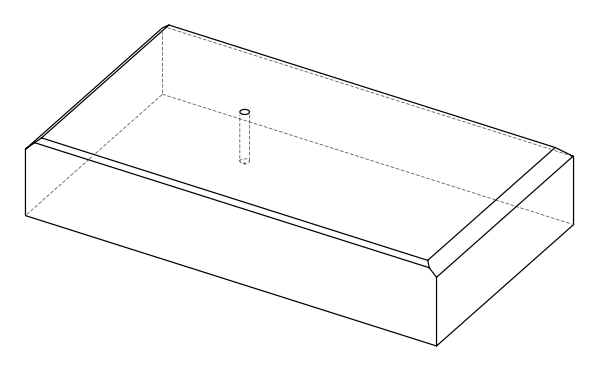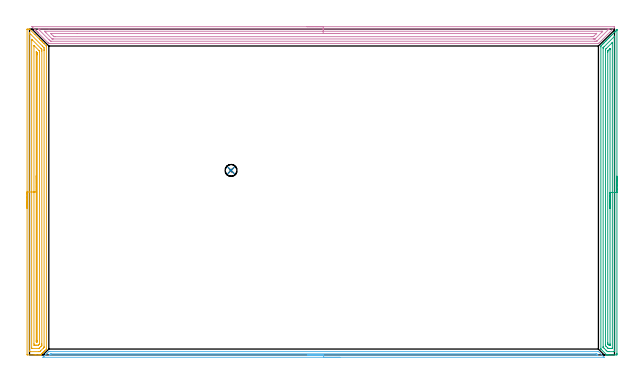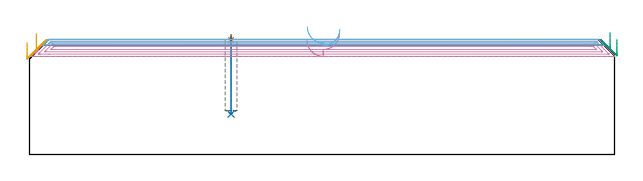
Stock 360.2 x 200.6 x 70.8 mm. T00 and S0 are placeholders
(PLAN: 6 operations, 2 tool changes, 31.7 min)
(1 SPOT_DRILL | STEP1POCKET | NXT0321_9005460120000 | 0.03 min | 1 mm3)
(2 DRILL_BLIND_HOLE_INTO_CENTER | STEP1POCKET | UGT0301_193 | 0.19 min | 1847 mm3)
(3 AREA_MILL | FG_CHAMFER_SURFACE | UGT0205_001 | 6.44 min | 9832 mm3)
(4 AREA_MILL_1 | FG_CHAMFER_SURFACE_1 | UGT0205_001 | 11.41 min | 19131 mm3)
(5 AREA_MILL_2 | FG_CHAMFER_SURFACE_2 | UGT0205_001 | 8.01 min | 13748 mm3)
(6 AREA_MILL_3 | FG_CHAMFER_SURFACE_3 | UGT0205_001 | 5.63 min | 2209 mm3)
(TOOL NXT0321_9005460120000 | NC Spot Drill, 142deg, 12mm, Carbide, Uncoated | D12 PA142 FL30 Z2)
(TOOL UGT0301_193 | Twist Drill 7.3 mm | D7.3 PA118 FL66 Z2)
(TOOL UGT0205_001 | Chamfer Mill 20 x 3 x 45 deg. | D20 FL50 Z2)
(OP 1 SPOT_DRILL)
G17 G21 G94 G90
T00 M6
G54
G17 G0 G90 X124.1 Y113.6 S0 M3
G43 Z80.8 H0
G94 G81 G98 Z70.486 F250. R73.8
G80
M5
M2
(OP 2 DRILL_BLIND_HOLE_INTO_CENTER)
G17 G21 G94 G90
T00 M6
G54
G17 G0 G90 X124.1 Y113.6 S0 M3
G43 Z80.8 H0
G94 G81 G98 Z24.9 F250. R72.8
G80
M5
M2
(OP 3 AREA_MILL)
G17 G21 G94 G90
T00 M6
G54
G17 G0 G90 X361.7 Y110.05 S1061 M3
G43 Z80.8 H0
Z70.9
G94 G1 Y110.012 Z70.028 F250.
Y109.898 Z69.163
Y109.709 Z68.312
Y109.447 Z67.48
Y109.113 Z66.674
Y108.71 Z65.9
Y108.242 Z65.164
Y107.71 Z64.472
Y107.121 Z63.829
Y106.478 Z63.24
Y105.786 Z62.708
Y105.05 Z62.24
Y104.276 Z61.837
Y103.47 Z61.503
Y102.638 Z61.241
Y101.787 Z61.052
Y100.922 Z60.938
Y100.05 Z60.9
Y0.968
X361.699 Y0.598 Z60.901
X361.693 Y0.083 Z60.903
X361.691 Y0.008 Z60.905
X361.181 Y0. Z61.415
X359.409 Z63.186
X357.939 Z64.658
X356.75 Z65.845
X356.144 Z66.455
X355.864 Z66.735
X355.723 Z66.876
X355.421 Y0.008 Z67.178
X355.401 Y0.01 Z67.198
X355.25 Y0.15 Z67.35
X352.04 Y3.36 Z70.56
X351.824 Y3.579 Z70.77
X351.804 Y3.605 Z70.789
X351.8 Y3.72 Z70.8
Y189.69
X351.807 Y190.2 Z70.793
X351.811 Y190.211 Z70.789
X352.182 Y190.582 Z70.417
X352.319 Y190.72 Z70.278
X352.718 Y191.118 Z69.882
X352.808 Y191.208 Z69.792
X353.073 Y191.474 Z69.525
X353.205 Y191.607 Z69.391
X353.587 Y191.988 Z69.012
X353.711 Y192.111 Z68.889
X353.965 Y192.366 Z68.633
X354.091 Y192.493 Z68.505
X354.457 Y192.857 Z68.143
X354.614 Y193.014 Z67.985
X354.857 Y193.258 Z67.741
X354.977 Y193.379 Z67.619
X355.327 Y193.727 Z67.273
X355.518 Y193.918 Z67.082
X355.749 Y194.15 Z66.849
X355.864 Y194.266 Z66.732
X356.197 Y194.597 Z66.403
X356.421 Y194.821 Z66.178
X356.641 Y195.042 Z65.957
X356.748 Y195.15 Z65.848
X357.325 Y195.725 Z65.275
X357.533 Y195.934 Z65.065
X357.636 Y196.038 Z64.96
X358.079 Y196.48 Z64.52
X358.522 Y196.924 Z64.074
X358.966 Y197.366 Z63.634
X359.409 Y197.811 Z63.187
X359.615 Y198.015 Z62.984
X359.675 Y198.075 Z62.925
X360.295 Y198.697 Z62.301
X360.507 Y198.907 Z62.093
X360.545 Y198.945 Z62.055
X361.181 Y199.583 Z61.415
X361.414 Y199.814 Z61.186
X361.624 Y200.025 Z60.974
X361.696 Y200.096 Z60.902
X361.698 Z60.9
X361.699 Z60.899
X361.7 Y100.05 Z60.9
X360.286 Z62.314
Y2.382
X360.282 Y2.162 Z62.318
X360.279 Y2.053 Z62.321
X360.271 Y2.01 Z62.329
X360.168 Y2.007 Z62.432
X359.787 Y2.001 Z62.813
X356.75 Z65.85
X356.241 Y2.003 Z66.359
X355.864 Y2.01 Z66.736
X355.475 Y2.382 Z67.125
X354.977 Y2.874 Z67.623
X353.685 Y4.166 Z68.915
X353.274 Y4.586 Z69.326
X353.221 Y4.64 Z69.379
X353.219 Y4.664 Z69.381
X353.216 Y4.718 Z69.384
X353.215 Y4.828 Z69.385
X353.214 Y5.049 Z69.386
Y188.789
X353.216 Y189.019 Z69.384
X353.219 Y189.129 Z69.381
X353.221 Y189.153 Z69.379
X353.233 Y189.171 Z69.367
X353.267 Y189.21 Z69.333
X353.472 Y189.421 Z69.128
X353.74 Y189.69 Z68.86
X360.14 Y196.09 Z62.46
X360.23 Y196.177 Z62.37
X360.257 Y196.201 Z62.343
X360.277 Y196.217 Z62.323
X360.286 Y195.934 Z62.314
Y100.05
X358.872 Z63.728
X358.871 Y4.166 Z63.729
X358.87 Y4.078 Z63.73
X358.867 Y4.035 Z63.733
X358.865 Y4.019 Z63.735
X358.851 Y4.01 Z63.749
X358.685 Y4.002 Z63.915
X358.522 Y4.001 Z64.078
X357.801 Y4. Z64.799
X356.915 Y4.001 Z65.685
X356.75 Y4.003 Z65.85
X356.585 Y4.008 Z66.015
X356.291 Y4.021 Z66.309
X356.137 Y4.166 Z66.463
X355.864 Y4.437 Z66.736
X355.242 Y5.058 Z67.358
X354.977 Y5.325 Z67.623
X354.669 Y5.642 Z67.931
X354.635 Y5.682 Z67.965
X354.633 Y5.74 Z67.967
X354.63 Y5.833 Z67.97
X354.629 Y5.95 Z67.971
Y6.301
Y187.365
X354.631 Y187.906 Z67.969
X354.634 Y188.081 Z67.966
X354.635 Y188.121 Z67.965
X354.655 Y188.146 Z67.945
X354.695 Y188.191 Z67.905
X354.977 Y188.478 Z67.623
X355.137 Y188.638 Z67.463
X358.866 Y192.366 Z63.734
X358.868 Z63.732
X358.87 Y192.142 Z63.73
X358.871 Y192.015 Z63.729
X358.872 Y100.05 Z63.728
X357.457 Z65.143
Y6.842
X357.454 Y6.133 Z65.146
X357.451 Y6.03 Z65.149
X357.449 Y6.01 Z65.151
X357.429 Y6.007 Z65.171
X357.377 Y6.004 Z65.223
X357.168 Z65.432
X356.75 Y6.01 Z65.85
X356.331 Y6.423 Z66.269
X356.121 Y6.634 Z66.479
X356.07 Y6.69 Z66.53
X356.05 Y6.715 Z66.55
X356.048 Y6.741 Z66.552
X356.045 Y6.842 Z66.555
X356.043 Y7.554 Z66.557
Y7.734
Y186.123
X356.047 Y186.83 Z66.553
X356.05 Y187.014 Z66.55
X356.058 Y187.097 Z66.542
X356.124 Y187.168 Z66.476
X356.227 Y187.276 Z66.373
X356.358 Y187.409 Z66.242
X356.75 Y187.801 Z65.85
X357.247 Y188.298 Z65.353
X357.308 Y188.359 Z65.292
X357.378 Y188.426 Z65.222
X357.439 Y188.481 Z65.161
X357.45 Y188.489 Z65.15
X357.452 Y188.47 Z65.148
X357.455 Y188.417 Z65.145
X357.457 Y188.087 Z65.143
Y187.906
Y100.05
Y99.178 Z65.181
Y98.314 Z65.295
Y97.462 Z65.483
Y96.63 Z65.746
Y95.824 Z66.08
Y95.05 Z66.482
Y94.314 Z66.951
Y93.622 Z67.482
Y92.979 Z68.072
Y92.39 Z68.715
Y91.859 Z69.407
Y91.39 Z70.143
Y90.987 Z70.916
Y90.653 Z71.722
Y90.391 Z72.554
Y90.202 Z73.406
Y90.088 Z74.271
Y90.05 Z75.143
G0 Z80.8
M5
M2
(OP 4 AREA_MILL_1)
G17 G21 G94 G90
T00 M6
G54
G17 G0 G90 X170.85 Y202.1 S1061 M3
G43 Z80.8 H0
Z70.4
G94 G1 X170.888 Z69.528 F250.
X171.002 Z68.664
X171.191 Z67.812
X171.453 Z66.98
X171.787 Z66.174
X172.19 Z65.4
X172.658 Z64.664
X173.19 Z63.972
X173.779 Z63.329
X174.422 Z62.74
X175.114 Z62.208
X175.85 Z61.74
X176.624 Z61.337
X177.43 Z61.003
X178.262 Z60.741
X179.113 Z60.552
X179.978 Z60.438
X180.85 Z60.4
X360.025
X360.11 Y202.097 Z60.403
X360.199 Y202.091 Z60.406
Y201.72 Z60.778
X360.198 Y201.609 Z60.889
X360.174 Y201.573 Z60.926
X357.277 Y198.676 Z63.822
X351.004 Y192.404 Z70.095
X350.641 Y192.041 Z70.458
X350.362 Y191.764 Z70.733
X350.294 Y191.704 Z70.789
X350.195 Y191.7 Z70.8
X11.952
X11.906 Y191.705 Z70.791
X11.873 Y191.729 Z70.768
X11.604 Y191.996 Z70.504
X11.505 Y192.095 Z70.405
X5.384 Y198.215 Z64.282
X5.25 Y198.349 Z64.149
X5.084 Y198.515 Z63.983
X4.945 Y198.653 Z63.843
X4.803 Y198.796 Z63.702
X4.654 Y198.945 Z63.553
X4.507 Y199.091 Z63.404
X4.356 Y199.243 Z63.255
X4.224 Y199.375 Z63.123
X4.069 Y199.529 Z62.966
X3.909 Y199.69 Z62.808
X3.795 Y199.804 Z62.693
X3.63 Y199.967 Z62.527
X3.463 Y200.137 Z62.361
X1.508 Y202.092 Z60.407
X1.517 Y202.094 Z60.405
X1.675 Y202.098 Z60.402
X2.004 Y202.1 Z60.4
X180.85
Y200.686 Z61.814
X356.164
X356.623 Y200.683 Z61.817
X356.77 Y200.681 Z61.819
X356.816 Y200.679 Z61.821
X356.796 Y200.655 Z61.845
X356.744 Y200.598 Z61.902
X356.613 Y200.463 Z62.037
X356.503 Y200.353 Z62.147
X349.424 Y193.274 Z69.226
X349.341 Y193.194 Z69.306
X349.289 Y193.146 Z69.354
X349.261 Y193.122 Z69.378
X349.22 Y193.121 Z69.379
X348.854 Y193.116 Z69.384
X348.693 Y193.115 Z69.385
X347.961 Y193.114 Z69.386
X13.578
X13.212 Y193.116 Z69.384
X13.029 Y193.119 Z69.381
X12.943 Y193.121 Z69.379
X12.846 Y193.21 Z69.29
X12.218 Y193.833 Z68.667
X11.952 Y194.098 Z68.402
X6.083 Y199.967 Z62.533
X5.697 Y200.355 Z62.145
X5.442 Y200.617 Z61.883
X5.391 Y200.67 Z61.83
X5.468 Y200.679 Z61.821
X5.697 Y200.683 Z61.817
X5.859 Y200.685 Z61.815
X6.59 Y200.686 Z61.814
X12.036
X180.85
Y199.272 Z63.228
X352.245 Y199.271 Z63.229
X352.429 Y199.27 Z63.23
X352.613 Y199.267 Z63.233
X352.949 Y199.26 Z63.24
X352.787 Y199.091 Z63.409
X352.611 Y198.912 Z63.588
X352.429 Y198.728 Z63.772
X348.63 Y194.929 Z67.571
X348.408 Y194.709 Z67.791
X348.256 Y194.565 Z67.935
X348.233 Y194.544 Z67.956
X348.204 Y194.535 Z67.965
X348.141 Y194.532 Z67.968
X347.961 Y194.53 Z67.97
X347.251 Y194.528 Z67.972
X347.067
X14.633 Y194.529 Z67.971
X14.449 Y194.53 Z67.97
X14.081 Y194.534 Z67.966
X13.98 Y194.535 Z67.965
X13.952 Y194.558 Z67.942
X13.897 Y194.607 Z67.893
X13.791 Y194.709 Z67.791
X13.739 Y194.76 Z67.74
X10.165 Y198.334 Z64.166
X9.412 Y199.091 Z63.409
X9.271 Y199.237 Z63.263
X9.259 Y199.265 Z63.235
X9.271 Y199.266 Z63.234
X9.981 Y199.271 Z63.229
X180.85 Y199.272 Z63.228
Y197.857 Z64.643
X349.023
X349.068 Y197.856 Z64.644
X349.094 Y197.854 Z64.646
X349.095 Y197.853 Z64.647
X349.088 Y197.842 Z64.658
X348.996 Y197.745 Z64.755
X348.943 Y197.691 Z64.809
X347.713 Y196.462 Z66.038
X347.392 Y196.143 Z66.357
X347.281 Y196.036 Z66.464
X347.193 Y195.954 Z66.546
X347.067 Y195.95 Z66.55
X346.701 Y195.945 Z66.555
X346.173 Y195.943 Z66.557
X345.809
X16.056
X15.527 Y195.944 Z66.556
X15.159 Y195.946 Z66.554
X15.035 Y195.95 Z66.55
X14.793 Y196.168 Z66.332
X14.633 Y196.318 Z66.182
X13.487 Y197.462 Z65.038
X13.255 Y197.698 Z64.802
X13.114 Y197.847 Z64.653
X13.111 Y197.853 Z64.647
X13.113 Y197.855 Z64.645
X13.134 Y197.856 Z64.644
X29.406 Y197.857 Z64.643
X180.85
X181.722 Z64.681
X182.586 Z64.795
X183.438 Z64.983
X184.27 Z65.246
X185.076 Z65.58
X185.85 Z65.982
X186.586 Z66.451
X187.278 Z66.982
X187.921 Z67.572
X188.51 Z68.215
X189.041 Z68.907
X189.51 Z69.643
X189.913 Z70.416
X190.247 Z71.222
X190.509 Z72.054
X190.698 Z72.906
X190.812 Z73.771
X190.85 Z74.643
G0 Z80.8
M5
M2
(OP 5 AREA_MILL_2)
G17 G21 G94 G90
T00 M6
G54
G17 G0 G90 X-1.5 Y90.3 S1061 M3
G43 Z80.8 H0
Z68.9
G94 G1 Y90.338 Z68.028 F250.
Y90.452 Z67.164
Y90.641 Z66.312
Y90.903 Z65.48
Y91.237 Z64.674
Y91.64 Z63.9
Y92.109 Z63.164
Y92.64 Z62.472
Y93.229 Z61.829
Y93.872 Z61.24
Y94.564 Z60.708
Y95.3 Z60.24
Y96.074 Z59.837
Y96.88 Z59.503
Y97.712 Z59.241
Y98.564 Z59.052
Y99.428 Z58.938
Y100.3 Z58.9
Y200.421
X-1.497 Y200.495 Z58.903
X-1.492 Y200.59 Z58.906
X-1.078 Y200.6 Z59.322
X-0.725 Z59.675
X-0.01 Y200.593 Z60.39
X0. Y200.59 Z60.399
X0.18 Y200.421 Z60.578
X3.412 Y197.188 Z63.812
X6.074 Y194.526 Z66.474
X6.234 Y194.367 Z66.631
X6.289 Y194.312 Z66.687
X6.96 Y193.64 Z67.36
X7.126 Y193.476 Z67.523
X7.183 Y193.418 Z67.581
X7.846 Y192.754 Z68.246
X8.018 Y192.584 Z68.414
X8.077 Y192.524 Z68.474
X8.732 Y191.868 Z69.132
X8.91 Y191.692 Z69.306
X8.971 Y191.63 Z69.368
X10.273 Y190.327 Z70.673
X10.395 Y190.194 Z70.791
X10.4 Y190.14 Z70.8
Y3.755
X10.397 Y3.605 Z70.789
X10.319 Y3.518 Z70.716
X9.496 Y2.695 Z69.893
X9.356 Y2.554 Z69.751
X9.215 Y2.414 Z69.613
X9.051 Y2.25 Z69.448
X8.91 Y2.108 Z69.305
X8.768 Y1.967 Z69.166
X8.606 Y1.805 Z69.003
X8.464 Y1.662 Z68.859
X8.321 Y1.52 Z68.719
X8.161 Y1.36 Z68.558
X8.018 Y1.216 Z68.413
X7.874 Y1.073 Z68.272
X7.716 Y0.915 Z68.113
X7.572 Y0.77 Z67.967
X7.427 Y0.626 Z67.825
X7.271 Y0.47 Z67.668
X7.126 Y0.324 Z67.521
X6.98 Y0.179 Z67.378
X6.832 Y0.032 Z67.23
X6.799 Y0.01 Z67.196
X6.768 Y0. Z67.166
X6.724 Z67.123
X6.057 Z66.457
X5.342 Z65.737
X4.092 Z64.489
X3.558 Z63.953
X2.829 Z63.225
X-1.169 Z59.228
X-1.492 Y0.01 Z58.906
X-1.499 Y0.331 Z58.899
X-1.5 Y100.3 Z58.9
X-0.086 Z60.314
X-0.085 Y197.368 Z60.315
X-0.08 Y198.186 Z60.32
X-0.079 Y198.199 Z60.321
X-0.042 Y198.186 Z60.358
X-0.01 Y198.157 Z60.39
X0.858 Y197.292 Z61.258
X8.01 Y190.14 Z68.41
X8.901 Y189.247 Z69.301
X8.91 Y189.232 Z69.31
X8.979 Y188.353 Z69.379
X8.982 Y188.28 Z69.382
X8.985 Y187.459 Z69.385
X8.986 Y187.383 Z69.386
X8.985 Y4.944 Z69.385
X8.983 Y4.791 Z69.383
X8.979 Y4.69 Z69.379
X8.975 Y4.636 Z69.375
X8.966 Y4.624 Z69.366
X8.91 Y4.562 Z69.31
X8.731 Y4.381 Z69.131
X8.552 Y4.202 Z68.952
X6.945 Y2.595 Z67.345
X6.764 Y2.414 Z67.164
X6.495 Y2.152 Z66.895
X6.407 Y2.069 Z66.807
X6.335 Y2.01 Z66.735
X6.234 Y2.008 Z66.634
X5.754 Y2.001 Z66.154
X0.403 Z60.803
X-0.01 Y2.005 Z60.39
X-0.068 Y2.008 Z60.332
X-0.079 Y2.011 Z60.321
X-0.082 Y2.084 Z60.318
X-0.084 Y2.185 Z60.316
X-0.086 Y2.49 Z60.314
Y100.3
X1.328 Z61.728
X1.329 Y193.716 Z61.729
X1.33 Y194.161 Z61.73
X1.333 Y194.311 Z61.733
X1.335 Y194.348 Z61.735
X1.422 Y194.268 Z61.822
X1.563 Y194.133 Z61.963
X1.774 Y193.926 Z62.174
X7.126 Y188.574 Z67.526
X7.345 Y188.353 Z67.745
X7.564 Y188.124 Z67.964
X7.568 Y187.91 Z67.968
X7.57 Y187.459 Z67.97
X7.571 Y187.012 Z67.971
Y6.884
Y6.438
X7.567 Y5.99 Z67.967
X7.564 Y5.767 Z67.964
X7.556 Y5.667 Z67.956
X7.061 Y5.161 Z67.461
X6.101 Y4.202 Z66.501
X5.947 Y4.058 Z66.347
X5.878 Y4.01 Z66.278
X5.745 Y4.006 Z66.145
X5.543 Y4.001 Z65.943
X1.774 Z62.174
X1.573 Y4.002 Z61.973
X1.438 Y4.006 Z61.838
X1.337 Y4.01 Z61.737
X1.335 Y4.054 Z61.735
X1.332 Y4.202 Z61.732
X1.329 Y4.648 Z61.729
X1.328 Y100.3 Z61.728
X2.743 Z63.143
Y190.14
X2.748 Y190.455 Z63.148
X2.749 Y190.482 Z63.149
X2.763 Y190.476 Z63.163
X2.808 Y190.439 Z63.208
X2.85 Y190.399 Z63.25
X5.793 Y187.459 Z66.193
X5.943 Y187.307 Z66.343
X6.062 Y187.183 Z66.462
X6.139 Y187.101 Z66.539
X6.15 Y187.048 Z66.55
X6.156 Y186.642 Z66.556
X6.157 Y186.565 Z66.557
Y6.884
X6.156 Y6.782 Z66.556
X6.153 Y6.731 Z66.553
X6.15 Y6.711 Z66.55
X6.133 Y6.69 Z66.533
X6.003 Y6.554 Z66.403
X5.838 Y6.387 Z66.238
X5.672 Y6.223 Z66.072
X5.538 Y6.093 Z65.938
X5.45 Y6.011 Z65.85
X5.342 Y6.001 Z65.742
X5.332 Y6. Z65.732
X4.45 Z64.85
X3.558 Z63.958
X3.113 Y6.002 Z63.513
X2.895 Y6.005 Z63.295
X2.787 Y6.01 Z63.187
X2.749 Y6.019 Z63.149
X2.743 Y6.884 Z63.143
Y100.3
X4.157 Z64.557
X4.158 Y185.964 Z64.558
X4.162 Y186.565 Z64.562
X4.164 Y186.616 Z64.564
X4.168 Y186.622 Z64.568
X4.233 Y186.565 Z64.633
X4.45 Y186.35 Z64.85
X4.618 Y186.177 Z65.018
X4.7 Y186.089 Z65.1
X4.736 Y186.044 Z65.136
X4.738 Y185.964 Z65.138
X4.741 Y185.671 Z65.141
X4.743 Y185.378 Z65.143
Y184.777
Y8.672
X4.742 Y8.379 Z65.142
X4.738 Y8.085 Z65.138
X4.736 Y8.01 Z65.136
X4.701 Y8.007 Z65.101
X4.617 Y8.003 Z65.017
X4.45 Y8.002 Z64.85
X4.225 Y8.004 Z64.625
X4.17 Y8.01 Z64.57
X4.164 Y8.025 Z64.564
X4.161 Y8.067 Z64.561
X4.158 Y8.672 Z64.558
X4.157 Y8.965 Z64.557
Y100.3
Y101.172 Z64.595
Y102.037 Z64.709
Y102.888 Z64.898
Y103.72 Z65.16
Y104.526 Z65.494
Y105.3 Z65.897
Y106.036 Z66.365
Y106.728 Z66.896
Y107.371 Z67.486
Y107.96 Z68.129
Y108.492 Z68.821
Y108.96 Z69.557
Y109.363 Z70.331
Y109.697 Z71.137
Y109.959 Z71.969
Y110.148 Z72.82
Y110.262 Z73.685
Y110.3 Z74.557
G0 Z80.8
M5
M2
(OP 6 AREA_MILL_3)
G17 G21 G94 G90
T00 M6
G54
G17 G0 G90 X191.1 Y-1.5 S1061 M3
G43 Z80.8 H0
Z77.2
G94 G1 X191.062 Z76.328 F250.
X190.948 Z75.463
X190.759 Z74.612
X190.497 Z73.78
X190.163 Z72.974
X189.76 Z72.2
X189.292 Z71.464
X188.761 Z70.772
X188.171 Z70.129
X187.528 Z69.539
X186.836 Z69.008
X186.1 Z68.54
X185.326 Z68.137
X184.52 Z67.803
X183.688 Z67.541
X182.837 Z67.352
X181.972 Z67.238
X181.1 Z67.2
X8.468
X8.315 Y-1.497 Z67.202
X8.341 Y-1.466 Z67.233
X8.485 Y-1.315 Z67.384
X9.068 Y-0.73 Z67.966
X9.429 Y-0.371 Z68.329
X9.951 Y0.153 Z68.849
X10.541 Y0.742 Z69.441
X10.721 Y0.922 Z69.62
X10.834 Y1.036 Z69.733
X11.868 Y2.068 Z70.767
X11.904 Y2.097 Z70.786
X12.51 Y2.1 Z70.8
X349.69
X350.296 Y2.097 Z70.786
X350.332 Y2.068 Z70.767
X353.426 Y-1.025 Z67.672
X353.867 Y-1.466 Z67.234
X353.893 Y-1.492 Z67.206
X353.884 Y-1.496 Z67.203
X353.864 Y-1.499 Z67.201
X353.853 Y-1.5 Z67.2
X181.1
Y-0.086 Z68.614
X12.453 Y-0.085 Z68.615
X12.202 Y-0.08 Z68.62
X12.182 Y-0.079 Z68.621
Y-0.076 Z68.624
X12.193 Y-0.06 Z68.64
X12.207 Y-0.043 Z68.657
X12.308 Y0.058 Z68.758
X12.83 Y0.579 Z69.279
X12.889 Y0.635 Z69.335
X12.928 Y0.667 Z69.367
X12.946 Y0.679 Z69.379
X12.968 Y0.68 Z69.38
X13.367 Y0.685 Z69.385
X13.404 Y0.686 Z69.386
X348.853 Y0.685 Z69.385
X349.238 Y0.679 Z69.379
X349.44 Y0.498 Z69.198
X349.69 Y0.255 Z68.955
X349.915 Y0.024 Z68.724
X350.01 Y-0.079 Z68.621
X349.577 Y-0.086 Z68.614
X181.1
X180.229 Z68.652
X179.364 Z68.766
X178.512 Z68.955
X177.68 Z69.217
X176.874 Z69.551
X176.1 Z69.954
X175.364 Z70.423
X174.672 Z70.954
X174.029 Z71.543
X173.44 Z72.186
X172.909 Z72.878
X172.44 Z73.614
X172.037 Z74.388
X171.703 Z75.194
X171.441 Z76.026
X171.252 Z76.878
X171.138 Z77.743
X171.1 Z78.614
G0 Z80.8
M5
M2
